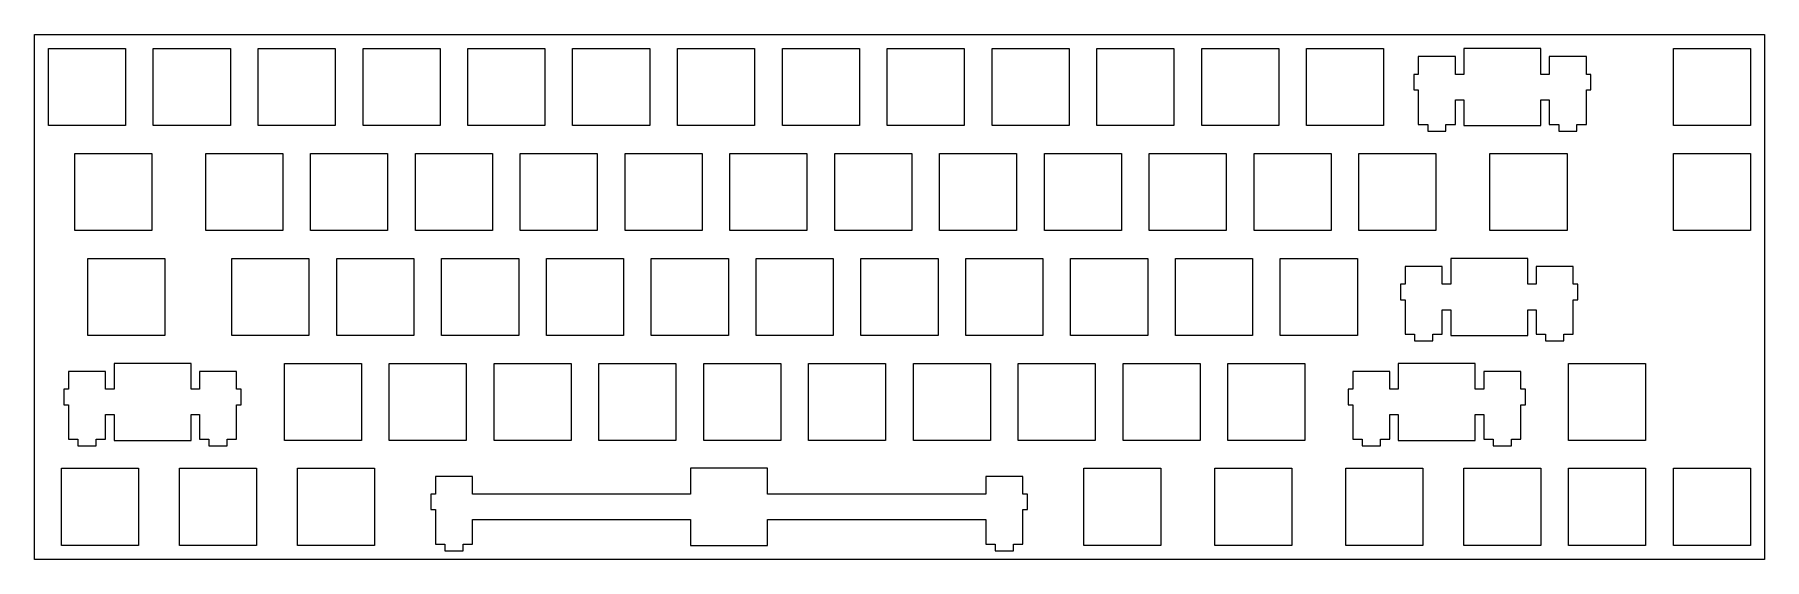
# Model space of a CAD drawing. Extents: x 0 to 314, y 0 to 96.
import ezdxf

# ---------------------------------------------------------------- set-up
doc = ezdxf.new("R2010")
doc.units = 0
doc.layers.get('0').update_dxf_attribs({"linetype": 'CONTINUOUS'})

msp = doc.modelspace()

# ---------------------------------------------------------------- linework, layer by layer
at = {"color": 0}
for p, q in [((0.09508, 95.5075), (314.42, 95.5075)), ((0.09508, 0.25769), (0.09508, 95.5075)), ((314.42, 95.5075), (314.42, 0.25769)), ((2.61965, 92.9831), (16.6192, 92.9831)), ((2.61965, 78.9838), (2.61965, 92.9831)), ((16.6192, 92.9831), (16.6192, 78.9838)), ((21.6697, 92.9831), (35.669, 92.9831)), ((21.6697, 78.9838), (21.6697, 92.9831)), ((35.669, 92.9831), (35.669, 78.9838)), ((40.7197, 92.9831), (54.719, 92.9831)), ((40.7197, 78.9838), (40.7197, 92.9831)), ((54.719, 92.9831), (54.719, 78.9838)), ((59.7697, 92.9831), (73.769, 92.9831)), ((59.7697, 78.9838), (59.7697, 92.9831)), ((73.769, 92.9831), (73.769, 78.9838)), ((78.8197, 92.9831), (92.819, 92.9831)), ((78.8197, 78.9838), (78.8197, 92.9831)), ((92.819, 92.9831), (92.819, 78.9838)), ((97.8683, 92.9831), (111.869, 92.9831)), ((97.8683, 78.9838), (97.8683, 92.9831)), ((111.869, 92.9831), (111.869, 78.9838)), ((116.918, 92.9831), (130.919, 92.9831)), ((116.918, 78.9838), (116.918, 92.9831)), ((130.919, 92.9831), (130.919, 78.9838)), ((135.97, 92.9831), (149.969, 92.9831)), ((135.97, 78.9838), (135.97, 92.9831)), ((149.969, 92.9831), (149.969, 78.9838)), ((155.02, 92.9831), (169.019, 92.9831)), ((155.02, 78.9838), (155.02, 92.9831)), ((169.019, 92.9831), (169.019, 78.9838)), ((174.07, 92.9831), (188.069, 92.9831)), ((174.07, 78.9838), (174.07, 92.9831)), ((188.069, 92.9831), (188.069, 78.9838)), ((193.12, 92.9831), (207.119, 92.9831)), ((193.12, 78.9838), (193.12, 92.9831)), ((207.119, 92.9831), (207.119, 78.9838)), ((212.17, 92.9831), (226.169, 92.9831)), ((212.17, 78.9838), (212.17, 92.9831)), ((226.169, 92.9831), (226.169, 78.9838)), ((231.22, 92.9831), (245.219, 92.9831)), ((231.22, 78.9838), (231.22, 92.9831)), ((245.219, 92.9831), (245.219, 78.9838)), ((258.269, 91.5127), (251.52, 91.5127)), ((251.52, 91.5127), (251.52, 88.2826)), ((258.269, 88.2826), (258.269, 91.5127)), ((259.795, 92.9831), (259.795, 88.2826)), ((273.794, 92.9831), (259.795, 92.9831)), ((273.794, 88.2826), (273.794, 92.9831)), ((282.069, 91.5127), (275.32, 91.5127)), ((275.32, 91.5127), (275.32, 88.2826)), ((282.069, 88.2826), (282.069, 91.5127)), ((297.895, 92.9831), (311.894, 92.9831)), ((297.895, 78.9838), (297.895, 92.9831)), ((311.894, 92.9831), (311.894, 78.9838)), ((251.52, 88.2826), (250.694, 88.2826)), ((250.694, 88.2826), (250.694, 85.4837)), ((259.795, 88.2826), (258.269, 88.2826)), ((275.32, 88.2826), (273.794, 88.2826)), ((282.895, 88.2826), (282.069, 88.2826)), ((282.895, 85.4837), (282.895, 88.2826)), ((250.694, 85.4837), (251.52, 85.4837)), ((251.52, 85.4837), (251.52, 79.2138)), ((282.069, 79.2138), (282.069, 85.4837)), ((282.069, 85.4837), (282.895, 85.4837)), ((258.269, 79.2138), (258.269, 83.6828)), ((258.269, 83.6828), (259.795, 83.6828)), ((259.795, 83.6828), (259.795, 78.9838)), ((273.794, 78.9838), (273.794, 83.6828)), ((273.794, 83.6828), (275.32, 83.6828)), ((275.32, 83.6828), (275.32, 79.2138)), ((16.6192, 78.9838), (2.61965, 78.9838)), ((35.669, 78.9838), (21.6697, 78.9838)), ((54.719, 78.9838), (40.7197, 78.9838)), ((73.769, 78.9838), (59.7697, 78.9838)), ((92.819, 78.9838), (78.8197, 78.9838)), ((111.869, 78.9838), (97.8683, 78.9838)), ((130.919, 78.9838), (116.918, 78.9838)), ((149.969, 78.9838), (135.97, 78.9838)), ((169.019, 78.9838), (155.02, 78.9838)), ((188.069, 78.9838), (174.07, 78.9838)), ((207.119, 78.9838), (193.12, 78.9838)), ((226.169, 78.9838), (212.17, 78.9838)), ((245.219, 78.9838), (231.22, 78.9838)), ((251.52, 79.2138), (253.243, 79.2138)), ((253.243, 79.2138), (253.243, 78.0136)), ((256.544, 78.0136), (256.544, 79.2138)), ((256.544, 79.2138), (258.269, 79.2138)), ((259.795, 78.9838), (273.794, 78.9838)), ((275.32, 79.2138), (277.045, 79.2138)), ((277.045, 79.2138), (277.045, 78.0136)), ((280.344, 78.0136), (280.344, 79.2138)), ((280.344, 79.2138), (282.069, 79.2138)), ((311.894, 78.9838), (297.895, 78.9838)), ((253.243, 78.0136), (256.544, 78.0136)), ((277.045, 78.0136), (280.344, 78.0136)), ((7.38216, 73.9331), (21.3817, 73.9331)), ((7.38216, 59.9338), (7.38216, 73.9331)), ((21.3817, 73.9331), (21.3817, 59.9338)), ((31.1947, 73.9331), (45.194, 73.9331)), ((31.1947, 59.9338), (31.1947, 73.9331)), ((45.194, 73.9331), (45.194, 59.9338)), ((50.2447, 73.9331), (64.244, 73.9331)), ((50.2447, 59.9338), (50.2447, 73.9331)), ((64.244, 73.9331), (64.244, 59.9338)), ((69.2947, 73.9331), (83.294, 73.9331)), ((69.2947, 59.9338), (69.2947, 73.9331)), ((83.294, 73.9331), (83.294, 59.9338)), ((88.3447, 73.9331), (102.344, 73.9331)), ((88.3447, 59.9338), (88.3447, 73.9331)), ((102.344, 73.9331), (102.344, 59.9338)), ((107.395, 73.9331), (121.394, 73.9331)), ((107.395, 59.9338), (107.395, 73.9331)), ((121.394, 73.9331), (121.394, 59.9338)), ((126.445, 73.9331), (140.444, 73.9331)), ((126.445, 59.9338), (126.445, 73.9331)), ((140.444, 73.9331), (140.444, 59.9338)), ((145.495, 73.9331), (159.494, 73.9331)), ((145.495, 59.9338), (145.495, 73.9331)), ((159.494, 73.9331), (159.494, 59.9338)), ((164.545, 73.9331), (178.544, 73.9331)), ((164.545, 59.9338), (164.545, 73.9331)), ((178.544, 73.9331), (178.544, 59.9338)), ((183.595, 73.9331), (197.594, 73.9331)), ((183.595, 59.9338), (183.595, 73.9331)), ((197.594, 73.9331), (197.594, 59.9338)), ((202.645, 73.9331), (216.644, 73.9331)), ((202.645, 59.9338), (202.645, 73.9331)), ((216.644, 73.9331), (216.644, 59.9338)), ((221.695, 73.9331), (235.694, 73.9331)), ((221.695, 59.9338), (221.695, 73.9331)), ((235.694, 73.9331), (235.694, 59.9338)), ((240.745, 73.9331), (254.744, 73.9331)), ((240.745, 59.9338), (240.745, 73.9331)), ((254.744, 73.9331), (254.744, 59.9338)), ((264.557, 73.9331), (278.557, 73.9331)), ((264.557, 59.9338), (264.557, 73.9331)), ((278.557, 73.9331), (278.557, 59.9338)), ((297.895, 73.9331), (311.894, 73.9331)), ((297.895, 59.9338), (297.895, 73.9331)), ((311.894, 73.9331), (311.894, 59.9338)), ((21.3817, 59.9338), (7.38216, 59.9338)), ((45.194, 59.9338), (31.1947, 59.9338)), ((64.244, 59.9338), (50.2447, 59.9338)), ((83.294, 59.9338), (69.2947, 59.9338)), ((102.344, 59.9338), (88.3447, 59.9338)), ((121.394, 59.9338), (107.395, 59.9338)), ((140.444, 59.9338), (126.445, 59.9338)), ((159.494, 59.9338), (145.495, 59.9338)), ((178.544, 59.9338), (164.545, 59.9338)), ((197.594, 59.9338), (183.595, 59.9338)), ((216.644, 59.9338), (202.645, 59.9338)), ((235.694, 59.9338), (221.695, 59.9338)), ((254.744, 59.9338), (240.745, 59.9338)), ((278.557, 59.9338), (264.557, 59.9338)), ((311.894, 59.9338), (297.895, 59.9338)), ((9.76203, 54.8831), (23.7629, 54.8831)), ((9.76203, 40.8838), (9.76203, 54.8831)), ((23.7629, 54.8831), (23.7629, 40.8838)), ((35.9572, 54.8831), (49.9565, 54.8831)), ((35.9572, 40.8838), (35.9572, 54.8831)), ((49.9565, 54.8831), (49.9565, 40.8838)), ((55.0072, 54.8831), (69.0065, 54.8831)), ((55.0072, 40.8838), (55.0072, 54.8831)), ((69.0065, 54.8831), (69.0065, 40.8838)), ((74.0572, 54.8831), (88.0565, 54.8831)), ((74.0572, 40.8838), (74.0572, 54.8831)), ((88.0565, 54.8831), (88.0565, 40.8838)), ((93.1072, 54.8831), (107.107, 54.8831)), ((93.1072, 40.8838), (93.1072, 54.8831)), ((107.107, 54.8831), (107.107, 40.8838)), ((112.157, 54.8831), (126.157, 54.8831)), ((112.157, 40.8838), (112.157, 54.8831)), ((126.157, 54.8831), (126.157, 40.8838)), ((131.207, 54.8831), (145.207, 54.8831)), ((131.207, 40.8838), (131.207, 54.8831)), ((145.207, 54.8831), (145.207, 40.8838)), ((150.257, 54.8831), (164.257, 54.8831)), ((150.257, 40.8838), (150.257, 54.8831)), ((164.257, 54.8831), (164.257, 40.8838)), ((169.307, 54.8831), (183.307, 54.8831)), ((169.307, 40.8838), (169.307, 54.8831)), ((183.307, 54.8831), (183.307, 40.8838)), ((188.357, 54.8831), (202.357, 54.8831)), ((188.357, 40.8838), (188.357, 54.8831)), ((202.357, 54.8831), (202.357, 40.8838)), ((207.407, 54.8831), (221.407, 54.8831)), ((207.407, 40.8838), (207.407, 54.8831)), ((221.407, 54.8831), (221.407, 40.8838)), ((226.457, 54.8831), (240.457, 54.8831)), ((226.457, 40.8838), (226.457, 54.8831)), ((240.457, 54.8831), (240.457, 40.8838)), ((257.412, 54.8831), (257.412, 50.1826)), ((271.413, 54.8831), (257.412, 54.8831)), ((271.413, 50.1826), (271.413, 54.8831)), ((255.888, 53.4127), (249.137, 53.4127)), ((249.137, 53.4127), (249.137, 50.1826)), ((255.888, 50.1826), (255.888, 53.4127)), ((279.688, 53.4127), (272.937, 53.4127)), ((272.937, 53.4127), (272.937, 50.1826)), ((279.688, 50.1826), (279.688, 53.4127)), ((249.137, 50.1826), (248.313, 50.1826)), ((248.313, 50.1826), (248.313, 47.3837)), ((248.313, 47.3837), (249.137, 47.3837)), ((249.137, 47.3837), (249.137, 41.1138)), ((257.412, 50.1826), (255.888, 50.1826)), ((272.937, 50.1826), (271.413, 50.1826)), ((280.512, 50.1826), (279.688, 50.1826)), ((279.688, 41.1138), (279.688, 47.3837)), ((279.688, 47.3837), (280.512, 47.3837)), ((280.512, 47.3837), (280.512, 50.1826)), ((255.888, 41.1138), (255.888, 45.5828)), ((255.888, 45.5828), (257.412, 45.5828)), ((257.412, 45.5828), (257.412, 40.8838)), ((271.413, 40.8838), (271.413, 45.5828)), ((271.413, 45.5828), (272.937, 45.5828)), ((272.937, 45.5828), (272.937, 41.1138)), ((23.7629, 40.8838), (9.76203, 40.8838)), ((49.9565, 40.8838), (35.9572, 40.8838)), ((69.0065, 40.8838), (55.0072, 40.8838)), ((88.0565, 40.8838), (74.0572, 40.8838)), ((107.107, 40.8838), (93.1072, 40.8838)), ((126.157, 40.8838), (112.157, 40.8838)), ((145.207, 40.8838), (131.207, 40.8838)), ((164.257, 40.8838), (150.257, 40.8838)), ((183.307, 40.8838), (169.307, 40.8838)), ((202.357, 40.8838), (188.357, 40.8838)), ((221.407, 40.8838), (207.407, 40.8838)), ((240.457, 40.8838), (226.457, 40.8838)), ((249.137, 41.1138), (250.862, 41.1138)), ((250.862, 41.1138), (250.862, 39.9136)), ((254.161, 39.9136), (254.161, 41.1138)), ((254.161, 41.1138), (255.888, 41.1138)), ((257.412, 40.8838), (271.413, 40.8838)), ((272.937, 41.1138), (274.662, 41.1138)), ((274.662, 41.1138), (274.662, 39.9136)), ((277.963, 39.9136), (277.963, 41.1138)), ((277.963, 41.1138), (279.688, 41.1138)), ((250.862, 39.9136), (254.161, 39.9136)), ((274.662, 39.9136), (277.963, 39.9136)), ((14.5259, 35.833), (14.5259, 31.1326)), ((28.5254, 35.833), (14.5259, 35.833)), ((28.5254, 31.1326), (28.5254, 35.833)), ((45.4822, 35.833), (59.4815, 35.833)), ((45.4822, 21.8336), (45.4822, 35.833)), ((59.4815, 35.833), (59.4815, 21.8336)), ((64.5322, 35.833), (78.5315, 35.833)), ((64.5322, 21.8336), (64.5322, 35.833)), ((78.5315, 35.833), (78.5315, 21.8336)), ((83.5822, 35.833), (97.5815, 35.833)), ((83.5822, 21.8336), (83.5822, 35.833)), ((97.5815, 35.833), (97.5815, 21.8336)), ((102.632, 35.833), (116.632, 35.833)), ((102.632, 21.8336), (102.632, 35.833)), ((116.632, 35.833), (116.632, 21.8336)), ((121.682, 35.833), (135.682, 35.833)), ((121.682, 21.8336), (121.682, 35.833)), ((135.682, 35.833), (135.682, 21.8336)), ((140.732, 35.833), (154.732, 35.833)), ((140.732, 21.8336), (140.732, 35.833)), ((154.732, 35.833), (154.732, 21.8336)), ((159.782, 35.833), (173.782, 35.833)), ((159.782, 21.8336), (159.782, 35.833)), ((173.782, 35.833), (173.782, 21.8336)), ((178.832, 35.833), (192.832, 35.833)), ((178.832, 21.8336), (178.832, 35.833)), ((192.832, 35.833), (192.832, 21.8336)), ((197.882, 35.833), (211.882, 35.833)), ((197.882, 21.8336), (197.882, 35.833)), ((211.882, 35.833), (211.882, 21.8336)), ((216.932, 35.833), (230.932, 35.833)), ((216.932, 21.8336), (216.932, 35.833)), ((230.932, 35.833), (230.932, 21.8336)), ((247.887, 35.833), (247.887, 31.1326)), ((261.888, 35.833), (247.887, 35.833)), ((261.888, 31.1326), (261.888, 35.833)), ((278.845, 35.833), (292.844, 35.833)), ((278.845, 21.8336), (278.845, 35.833)), ((292.844, 35.833), (292.844, 21.8336)), ((13.0004, 34.3628), (6.2508, 34.3628)), ((6.2508, 34.3628), (6.2508, 31.1326)), ((13.0004, 31.1326), (13.0004, 34.3628)), ((36.8004, 34.3628), (30.0509, 34.3628)), ((30.0509, 34.3628), (30.0509, 31.1326)), ((36.8004, 31.1326), (36.8004, 34.3628)), ((246.363, 34.3628), (239.612, 34.3628)), ((239.612, 34.3628), (239.612, 31.1326)), ((246.363, 31.1326), (246.363, 34.3628)), ((270.163, 34.3628), (263.412, 34.3628)), ((263.412, 34.3628), (263.412, 31.1326)), ((270.163, 31.1326), (270.163, 34.3628)), ((6.2508, 31.1326), (5.42533, 31.1326)), ((5.42533, 31.1326), (5.42533, 28.3338)), ((5.42533, 28.3338), (6.2508, 28.3338)), ((6.2508, 28.3338), (6.2508, 22.0638)), ((14.5259, 31.1326), (13.0004, 31.1326)), ((30.0509, 31.1326), (28.5254, 31.1326)), ((37.6259, 31.1326), (36.8004, 31.1326)), ((36.8004, 22.0638), (36.8004, 28.3338)), ((36.8004, 28.3338), (37.6259, 28.3338)), ((37.6259, 28.3338), (37.6259, 31.1326)), ((239.612, 31.1326), (238.788, 31.1326)), ((238.788, 31.1326), (238.788, 28.3338)), ((238.788, 28.3338), (239.612, 28.3338)), ((239.612, 28.3338), (239.612, 22.0638)), ((247.887, 31.1326), (246.363, 31.1326)), ((263.412, 31.1326), (261.888, 31.1326)), ((270.987, 31.1326), (270.163, 31.1326)), ((270.163, 22.0638), (270.163, 28.3338)), ((270.163, 28.3338), (270.987, 28.3338)), ((270.987, 28.3338), (270.987, 31.1326)), ((13.0004, 22.0638), (13.0004, 26.5327)), ((13.0004, 26.5327), (14.5259, 26.5327)), ((14.5259, 26.5327), (14.5259, 21.8336)), ((28.5254, 21.8336), (28.5254, 26.5327)), ((28.5254, 26.5327), (30.0509, 26.5327)), ((30.0509, 26.5327), (30.0509, 22.0638)), ((246.363, 22.0638), (246.363, 26.5327)), ((246.363, 26.5327), (247.887, 26.5327)), ((247.887, 26.5327), (247.887, 21.8336)), ((261.888, 21.8336), (261.888, 26.5327)), ((261.888, 26.5327), (263.412, 26.5327)), ((263.412, 26.5327), (263.412, 22.0638)), ((6.2508, 22.0638), (7.97609, 22.0638)), ((7.97609, 22.0638), (7.97609, 20.8635)), ((11.2751, 20.8635), (11.2751, 22.0638)), ((11.2751, 22.0638), (13.0004, 22.0638)), ((30.0509, 22.0638), (31.7748, 22.0638)), ((31.7748, 22.0638), (31.7748, 20.8635)), ((35.0752, 20.8635), (35.0752, 22.0638)), ((35.0752, 22.0638), (36.8004, 22.0638)), ((239.612, 22.0638), (241.337, 22.0638)), ((241.337, 22.0638), (241.337, 20.8635)), ((244.638, 20.8635), (244.638, 22.0638)), ((244.638, 22.0638), (246.363, 22.0638)), ((263.412, 22.0638), (265.137, 22.0638)), ((265.137, 22.0638), (265.137, 20.8635)), ((268.438, 20.8635), (268.438, 22.0638)), ((268.438, 22.0638), (270.163, 22.0638)), ((7.97609, 20.8635), (11.2751, 20.8635)), ((14.5259, 21.8336), (28.5254, 21.8336)), ((31.7748, 20.8635), (35.0752, 20.8635)), ((59.4815, 21.8336), (45.4822, 21.8336)), ((78.5315, 21.8336), (64.5322, 21.8336)), ((97.5815, 21.8336), (83.5822, 21.8336)), ((116.632, 21.8336), (102.632, 21.8336)), ((135.682, 21.8336), (121.682, 21.8336)), ((154.732, 21.8336), (140.732, 21.8336)), ((173.782, 21.8336), (159.782, 21.8336)), ((192.832, 21.8336), (178.832, 21.8336)), ((211.882, 21.8336), (197.882, 21.8336)), ((230.932, 21.8336), (216.932, 21.8336)), ((241.337, 20.8635), (244.638, 20.8635)), ((247.887, 21.8336), (261.888, 21.8336)), ((265.137, 20.8635), (268.438, 20.8635)), ((292.844, 21.8336), (278.845, 21.8336)), ((5.00091, 16.7831), (19.0004, 16.7831)), ((5.00091, 2.78364), (5.00091, 16.7831)), ((19.0004, 16.7831), (19.0004, 2.78364)), ((26.4322, 16.7831), (40.4315, 16.7831)), ((26.4322, 2.78364), (26.4322, 16.7831)), ((40.4315, 16.7831), (40.4315, 2.78364)), ((47.8621, 16.7831), (61.8628, 16.7831)), ((47.8621, 2.78364), (47.8621, 16.7831)), ((61.8628, 16.7831), (61.8628, 2.78364)), ((119.301, 16.7831), (119.301, 12.0826)), ((133.3, 16.7831), (119.301, 16.7831)), ((133.3, 12.0826), (133.3, 16.7831)), ((190.737, 16.7831), (204.738, 16.7831)), ((190.737, 2.78364), (190.737, 16.7831)), ((204.738, 16.7831), (204.738, 2.78364)), ((214.551, 16.7831), (228.55, 16.7831)), ((214.551, 2.78364), (214.551, 16.7831)), ((228.55, 16.7831), (228.55, 2.78364)), ((238.362, 16.7831), (252.361, 16.7831)), ((238.362, 2.78364), (238.362, 16.7831)), ((252.361, 16.7831), (252.361, 2.78364)), ((259.795, 16.7831), (273.794, 16.7831)), ((259.795, 2.78364), (259.795, 16.7831)), ((273.794, 16.7831), (273.794, 2.78364)), ((278.845, 16.7831), (292.844, 16.7831)), ((278.845, 2.78364), (278.845, 16.7831)), ((292.844, 16.7831), (292.844, 2.78364)), ((297.895, 16.7831), (311.894, 16.7831)), ((297.895, 2.78364), (297.895, 16.7831)), ((311.894, 16.7831), (311.894, 2.78364)), ((79.6756, 15.3128), (72.9259, 15.3128)), ((72.9259, 15.3128), (72.9259, 12.0826)), ((79.6756, 12.0826), (79.6756, 15.3128)), ((179.675, 15.3128), (172.926, 15.3128)), ((172.926, 15.3128), (172.926, 12.0826)), ((179.675, 12.0826), (179.675, 15.3128)), ((72.9259, 12.0826), (72.1004, 12.0826)), ((72.1004, 12.0826), (72.1004, 9.28384)), ((119.301, 12.0826), (79.6756, 12.0826)), ((172.926, 12.0826), (133.3, 12.0826)), ((180.501, 12.0826), (179.675, 12.0826)), ((180.501, 9.28384), (180.501, 12.0826)), ((72.1004, 9.28384), (72.9259, 9.28384)), ((72.9259, 9.28384), (72.9259, 3.01377)), ((79.6756, 3.01377), (79.6756, 7.48411)), ((79.6756, 7.48411), (119.301, 7.48411)), ((119.301, 7.48411), (119.301, 2.78364)), ((133.3, 2.78364), (133.3, 7.48411)), ((133.3, 7.48411), (172.926, 7.48411)), ((172.926, 7.48411), (172.926, 3.01377)), ((179.675, 3.01377), (179.675, 9.28384)), ((179.675, 9.28384), (180.501, 9.28384)), ((314.42, 0.25769), (0.09508, 0.25769)), ((19.0004, 2.78364), (5.00091, 2.78364)), ((40.4315, 2.78364), (26.4322, 2.78364)), ((61.8628, 2.78364), (47.8621, 2.78364)), ((72.9259, 3.01377), (74.651, 3.01377)), ((74.651, 3.01377), (74.651, 1.8135)), ((74.651, 1.8135), (77.9501, 1.8135)), ((77.9501, 1.8135), (77.9501, 3.01377)), ((77.9501, 3.01377), (79.6756, 3.01377)), ((119.301, 2.78364), (133.3, 2.78364)), ((172.926, 3.01377), (174.65, 3.01377)), ((174.65, 3.01377), (174.65, 1.8135)), ((174.65, 1.8135), (177.95, 1.8135)), ((177.95, 1.8135), (177.95, 3.01377)), ((177.95, 3.01377), (179.675, 3.01377)), ((204.738, 2.78364), (190.737, 2.78364)), ((228.55, 2.78364), (214.551, 2.78364)), ((252.361, 2.78364), (238.362, 2.78364)), ((273.794, 2.78364), (259.795, 2.78364)), ((292.844, 2.78364), (278.845, 2.78364)), ((311.894, 2.78364), (297.895, 2.78364))]:
    msp.add_line(p, q, dxfattribs=at)

doc.saveas('drawing.dxf')
